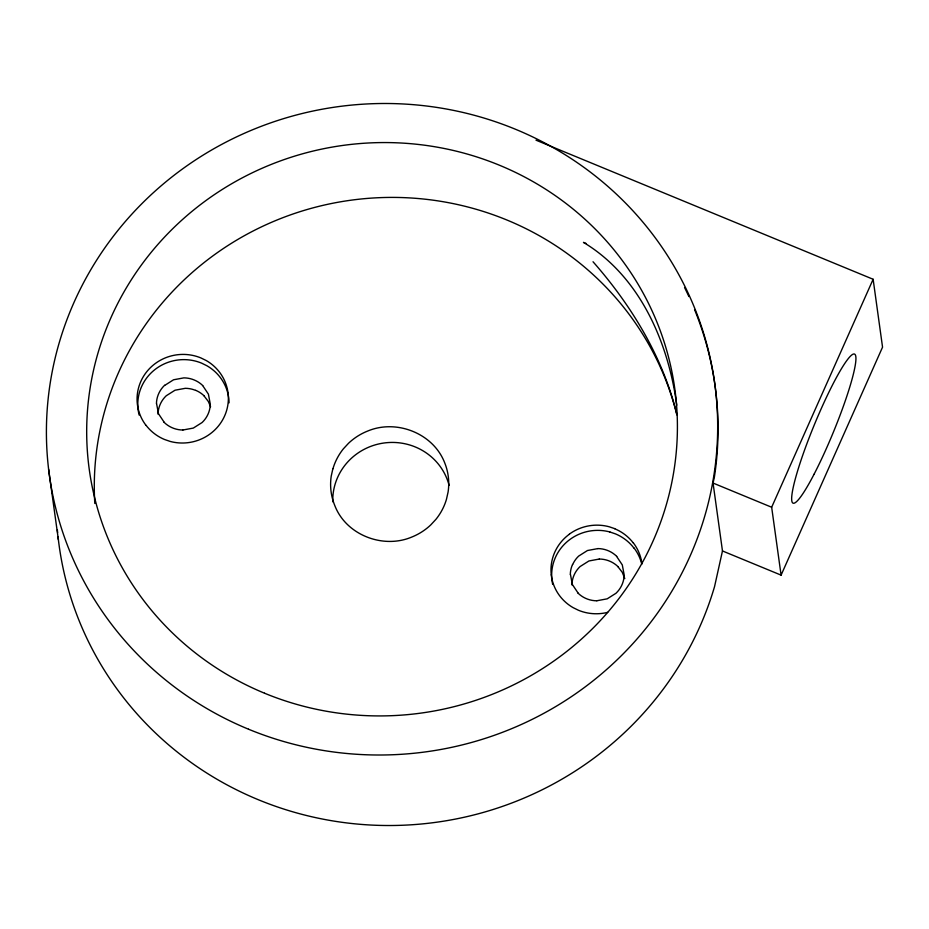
<?xml version="1.0" encoding="UTF-8"?>
<svg xmlns="http://www.w3.org/2000/svg" width="929" height="929" viewBox="0 0 929 929"><rect width="100%" height="100%" fill="white"/><g stroke="black" fill="none" stroke-linecap="round" stroke-linejoin="round"><path stroke-width="1.39" d="M332.849 468.808L331.223 476.147A59.061 57.261 -7.9 0 0 334.8 505.573C346.041 534.895 382.76 549.12 411.361 537.229A58.991 57.18 -7.9 0 0 430.731 524.943L435.922 519.346A59.061 57.261 -7.9 0 0 446.454 499.326L448.092 492.022A59.061 57.261 -7.9 0 0 444.596 462.561C433.169 433.332 396.602 419.025 367.942 430.94A58.991 57.18 -7.9 0 0 348.572 443.226L343.382 448.823A59.061 57.261 -7.9 0 0 332.93 468.808M58.062 536.892A335.833 325.568 -7.9 0 0 362.937 824.534A335.833 325.568 -7.9 0 0 714.564 586.559L722.472 550.955L713.054 483.057L714.413 476.937A335.833 325.568 -7.9 0 0 694.555 309.589M722.472 550.955L781.092 575.132L771.662 507.246L873.132 279.269L535.987 140.163M781.092 575.132L882.55 347.156L873.132 279.269M164.77 385.361L173.572 379.775L183.884 377.871A26.941 26.128 -7.9 0 1 194.115 379.938A26.941 26.128 -7.9 0 1 202.708 385.535M183.001 429.988L193.302 428.083L202.116 422.509A26.941 26.128 -7.9 0 0 208.073 414.09A26.941 26.128 -7.9 0 0 210.291 404.138L208.41 394.151L202.731 385.651M597.753 548.621L587.453 550.525L578.639 556.111A26.941 26.128 -7.9 0 0 572.682 564.518M599.205 559.061L588.905 560.977L580.091 566.551A26.941 26.128 -7.9 0 0 574.134 574.958A26.941 26.128 -7.9 0 0 571.916 584.922M596.882 600.749L607.183 598.833L615.997 593.259A26.941 26.128 -7.9 0 0 624.172 574.888L622.291 564.902L616.612 556.401M614.754 528.659L609.134 526.755A45.672 44.278 -7.9 0 0 569.407 534.094M609.854 531.98L615.474 533.885A45.626 44.232 -7.9 0 1 633.903 548.029M586.153 243.491L583.47 242.388C639.826 276.273 668.323 342.174 676.753 405.183M713.054 483.057L771.662 507.246M593.027 261.757C631.43 305.397 662.702 356.875 676.684 413.719M618.064 566.841L622.244 572.276L624.811 578.581M578.024 592.969L572.345 584.469L570.464 574.47M204.183 396.091L208.363 401.525L210.581 406.751M164.143 422.207L158.464 413.707L156.595 403.72M48.598 469.203L58.388 539.714M182.908 430.022A26.941 26.128 -7.9 0 1 164.027 422.242M156.444 403.662A26.941 26.128 -7.9 0 1 164.63 385.268M229.08 402.838A45.672 44.278 -7.9 0 0 206.9 365.747L201.593 363.134A45.672 44.278 -7.9 0 0 151.682 372.366A45.626 44.232 -7.9 0 0 138.096 409.364A45.672 44.278 -7.9 0 0 139.153 415.066M146.039 425.401A45.672 44.278 -7.9 0 1 137.364 404.161A45.626 44.232 -7.9 0 1 140.836 381.424A45.672 44.278 -7.9 0 1 200.873 357.92L206.18 360.51A45.672 44.278 -7.9 0 1 224.597 415.995A45.626 44.232 -7.9 0 1 209.908 434.064A45.672 44.278 -7.9 0 1 170.17 441.426L164.561 439.498A45.626 44.232 -7.9 0 1 146.12 425.389M332.779 501.799A59.084 57.273 -7.9 0 1 383.782 443.028A59.084 57.273 -7.9 0 1 449.09 485.344M607.682 612.339A45.672 44.278 -7.9 0 1 601.806 613.43A45.626 44.232 -7.9 0 1 578.442 610.26L573.123 607.647A45.672 44.278 -7.9 0 1 551.245 574.888M633.276 542.768A45.672 44.278 -7.9 0 1 641.951 564.008M94.804 503.448A295.527 286.504 -7.9 0 1 346.32 200.873A295.527 286.504 -7.9 0 1 676.869 414.88M551.292 574.958A45.626 44.232 -7.9 0 1 569.431 534.175M614.708 528.752A45.626 44.232 -7.9 0 1 633.218 542.861M57.633 532.654A335.833 325.568 -7.9 0 1 57.366 529.832M684.557 287.537A335.833 325.568 -7.9 0 1 688.888 296.537M158.035 414.171A26.941 26.128 -7.9 0 1 166.221 395.777L175.024 390.215L185.324 388.31A26.941 26.128 -7.9 0 1 195.566 390.377M195.694 390.331A26.941 26.128 -7.9 0 1 204.31 396.044M599.298 559.026A26.941 26.128 -7.9 0 1 618.18 566.818M596.778 600.796A26.941 26.128 -7.9 0 1 577.896 593.016M570.313 574.436A26.941 26.128 -7.9 0 1 572.531 564.484M597.846 548.586A26.941 26.128 -7.9 0 1 616.728 556.378M552.697 584.399A45.695 44.29 -7.9 0 1 551.965 580.114A45.626 44.232 -7.9 0 1 555.437 557.4A45.695 44.29 -7.9 0 1 609.877 531.969M634.008 547.971A45.695 44.29 -7.9 0 1 641.625 563.543M814.048 474.278A80.602 10.207 -67.6 0 0 855.214 354.692A80.602 10.207 -67.6 0 0 802.145 456.917A80.602 10.207 -67.6 0 0 814.048 474.278M264.556 693.22A295.527 286.504 -7.9 0 0 675.476 394.082A295.527 286.504 -7.9 0 0 206.099 200.432A295.527 286.504 -7.9 0 0 264.556 693.22M248.542 729.219A335.833 325.568 -7.9 0 0 715.481 389.286A335.833 325.568 -7.9 0 0 182.107 169.241A335.833 325.568 -7.9 0 0 248.542 729.219"/></g></svg>
